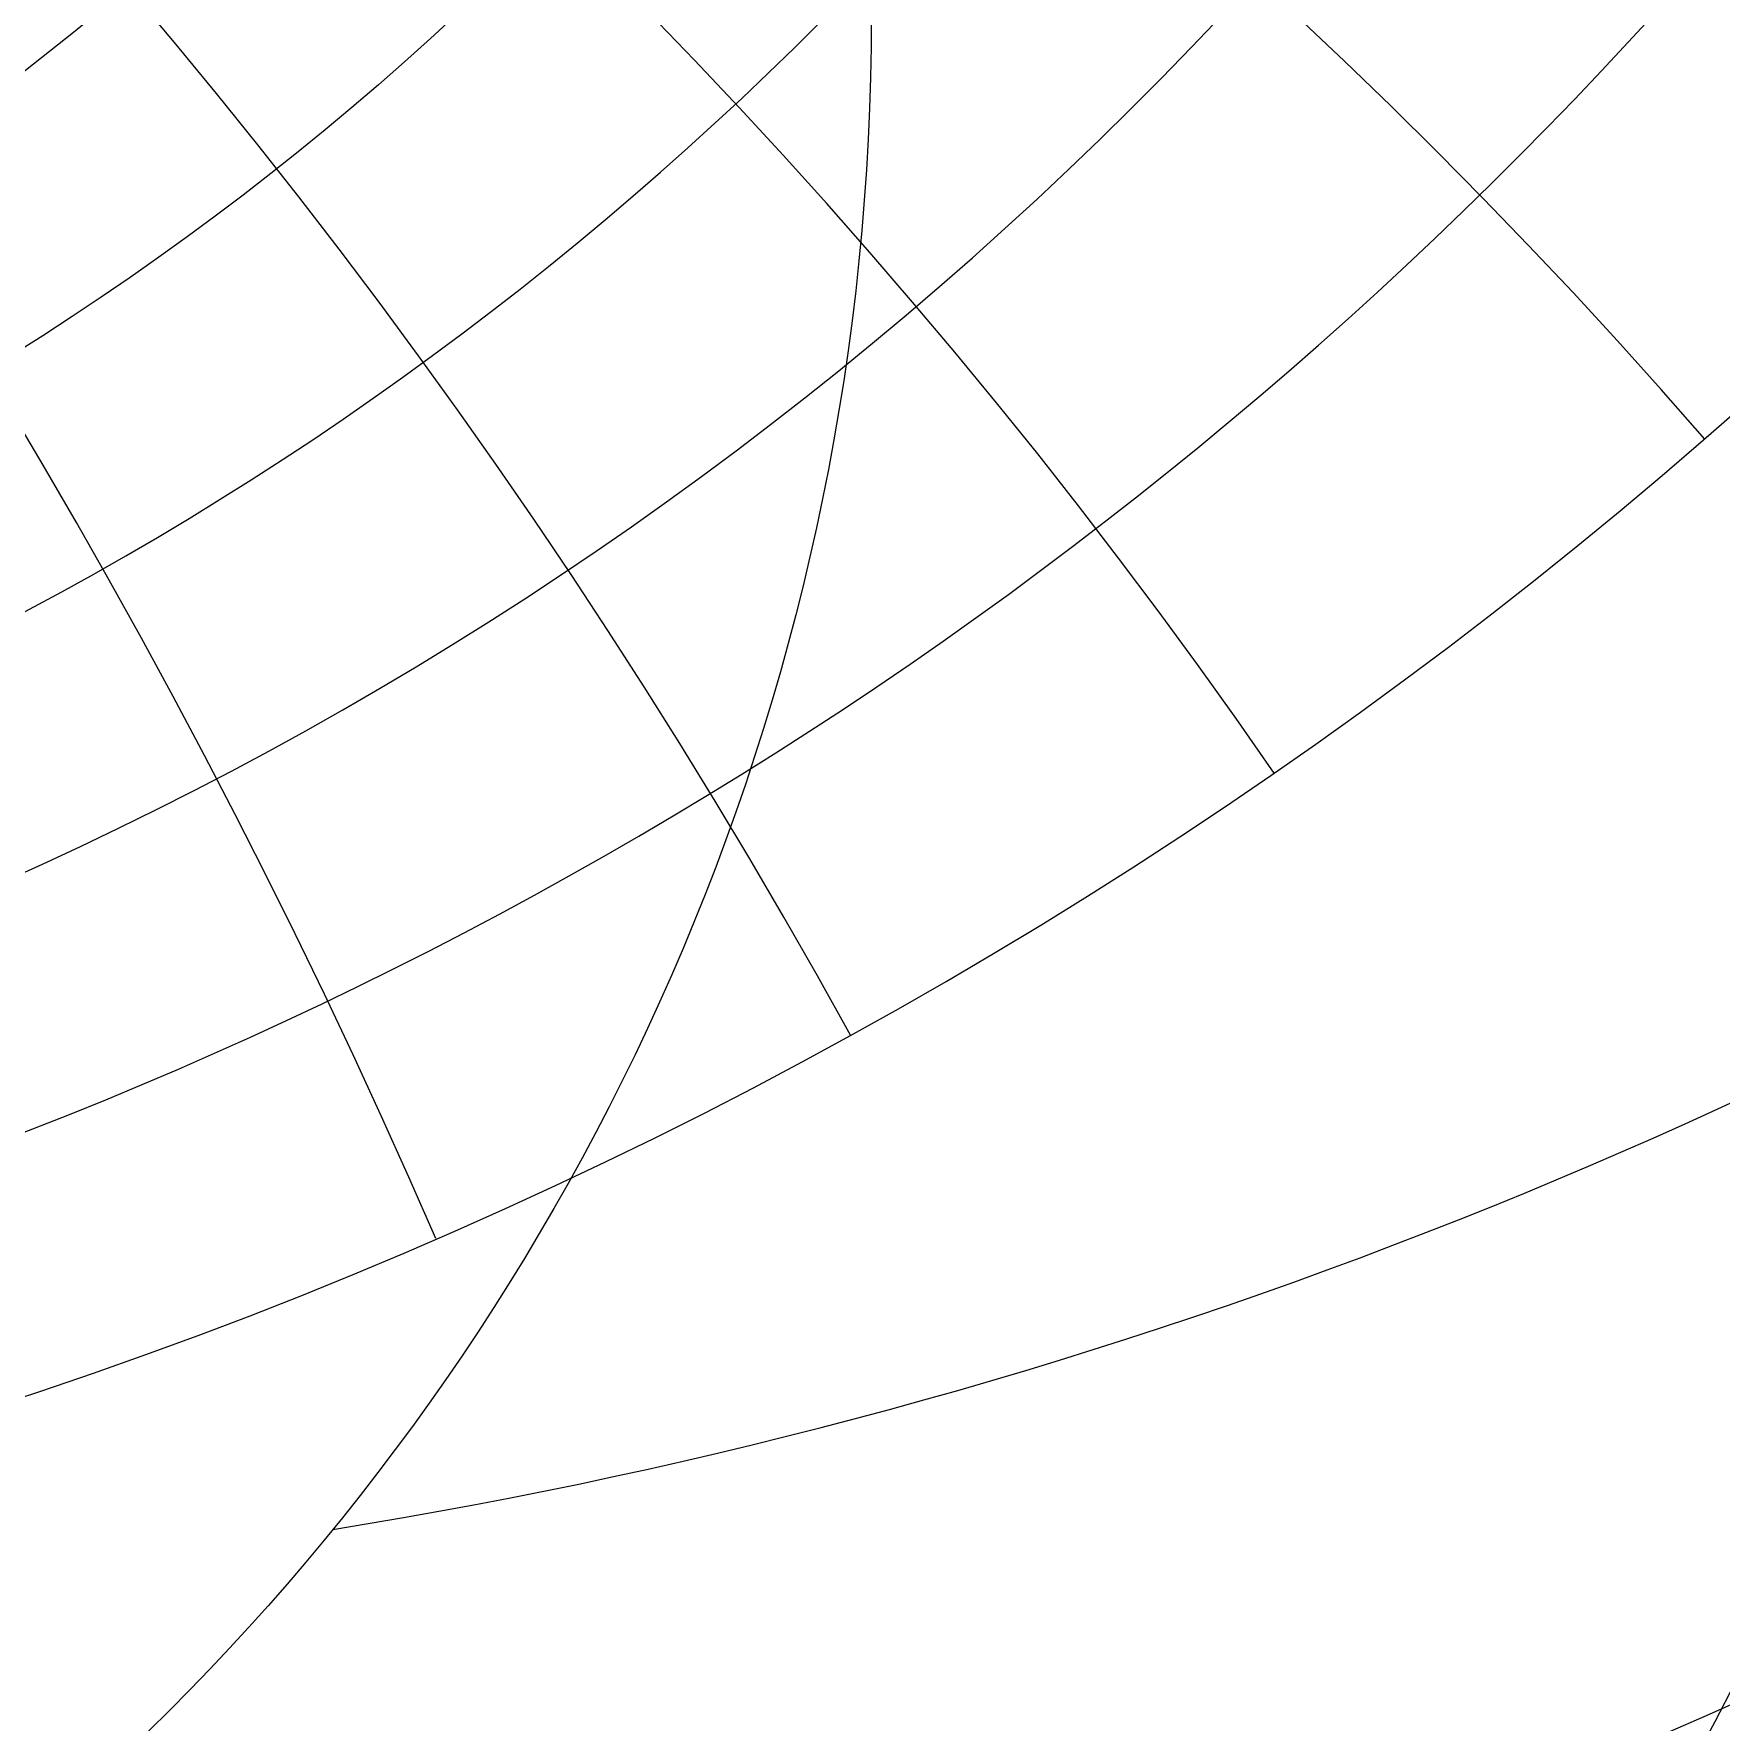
# Model space of a CAD drawing. Header units: millimetres. Extents: x -71 to 71, y -71 to 73.
# Drawn here: x 19.56 to 40.75, y -21.42 to -0.23 of the extents above; entities that cross this region are included whole.
import ezdxf

# ---------------------------------------------------------------- set-up
doc = ezdxf.new("R2010")
doc.units = ezdxf.units.MM
doc.layers.add('ENGRAVE', color=7, linetype='Continuous')
doc.layers.add('ENGRAVE_FINE', color=8, linetype='Continuous')

msp = doc.modelspace()

# ---------------------------------------------------------------- linework, layer by layer
at = {"layer": 'ENGRAVE'}
for centre, radius in [((0, 0), 70.2), ((0, 26.7402), 36.5076), ((0, 24.7341), 32.0122), ((0, 23.1026), 27.9324), ((0, 0), 45.9522), ((0, 21.772), 24.1802), ((0, 0), 30.0798)]:
    msp.add_circle(centre, radius, dxfattribs=at)
for centre, radius, start, end in [((0, 29.2236), 41.5365, 104.6529, 75.3471), ((0, 32.3304), 47.2611, 147.33942, 32.66058), ((0, 36.2734), 53.9128, 169.60534, 10.39466), ((0, 41.3755), 61.8348, 186.817711, 353.182289), ((12.6815, 47.328), 67.1741, 279.11316, 327.448718), ((30.2951, 52.4727), 76.0446, 261.916005, 300.584452)]:
    msp.add_arc(centre, radius, start, end, dxfattribs=at)
at = {"layer": 'ENGRAVE_FINE'}
for centre, radius, start, end in [((188.6815, -51.0351), 200.7907, 144.51357, 171.022308), ((188.6815, -51.0351), 200.7907, 144.51357, 171.022308), ((118.9476, -51.0351), 137.3489, 126.451211, 166.393686), ((118.9476, -51.0351), 137.3489, 126.451211, 166.393686), ((81.843, -51.0351), 106.8385, 108.06014, 161.590472), ((81.843, -51.0351), 106.8385, 108.06014, 161.590472), ((-57.6247, -51.0351), 89.6481, 23.457516, 90.642678), ((-57.6247, -51.0351), 89.6481, 23.457516, 90.642678), ((57.6247, -51.0351), 89.6481, 89.357322, 156.542484), ((57.6247, -51.0351), 89.6481, 89.357322, 156.542484), ((-39.6492, -51.0351), 79.2984, 28.831877, 104.724148), ((-39.6492, -51.0351), 79.2984, 28.831877, 104.724148), ((39.6492, -51.0351), 79.2984, 75.275852, 151.168123), ((39.6492, -51.0351), 79.2984, 75.275852, 151.168123), ((-24.9955, -51.0351), 73.0818, 34.629994, 115.099318), ((-24.9955, -51.0351), 73.0818, 34.629994, 115.099318), ((24.9955, -51.0351), 73.0818, 64.900682, 145.370006), ((24.9955, -51.0351), 73.0818, 64.900682, 145.370006), ((-12.1092, -51.0351), 69.7339, 40.970494, 124.098899), ((-12.1092, -51.0351), 69.7339, 40.970494, 124.098899), ((12.1092, -51.0351), 69.7339, 55.901101, 139.029506), ((12.1092, -51.0351), 69.7339, 55.901101, 139.029506), ((0, 70.8271), 100.6688, 225.796451, 314.203549)]:
    msp.add_arc(centre, radius, start, end, dxfattribs=at)

doc.saveas('drawing.dxf')
